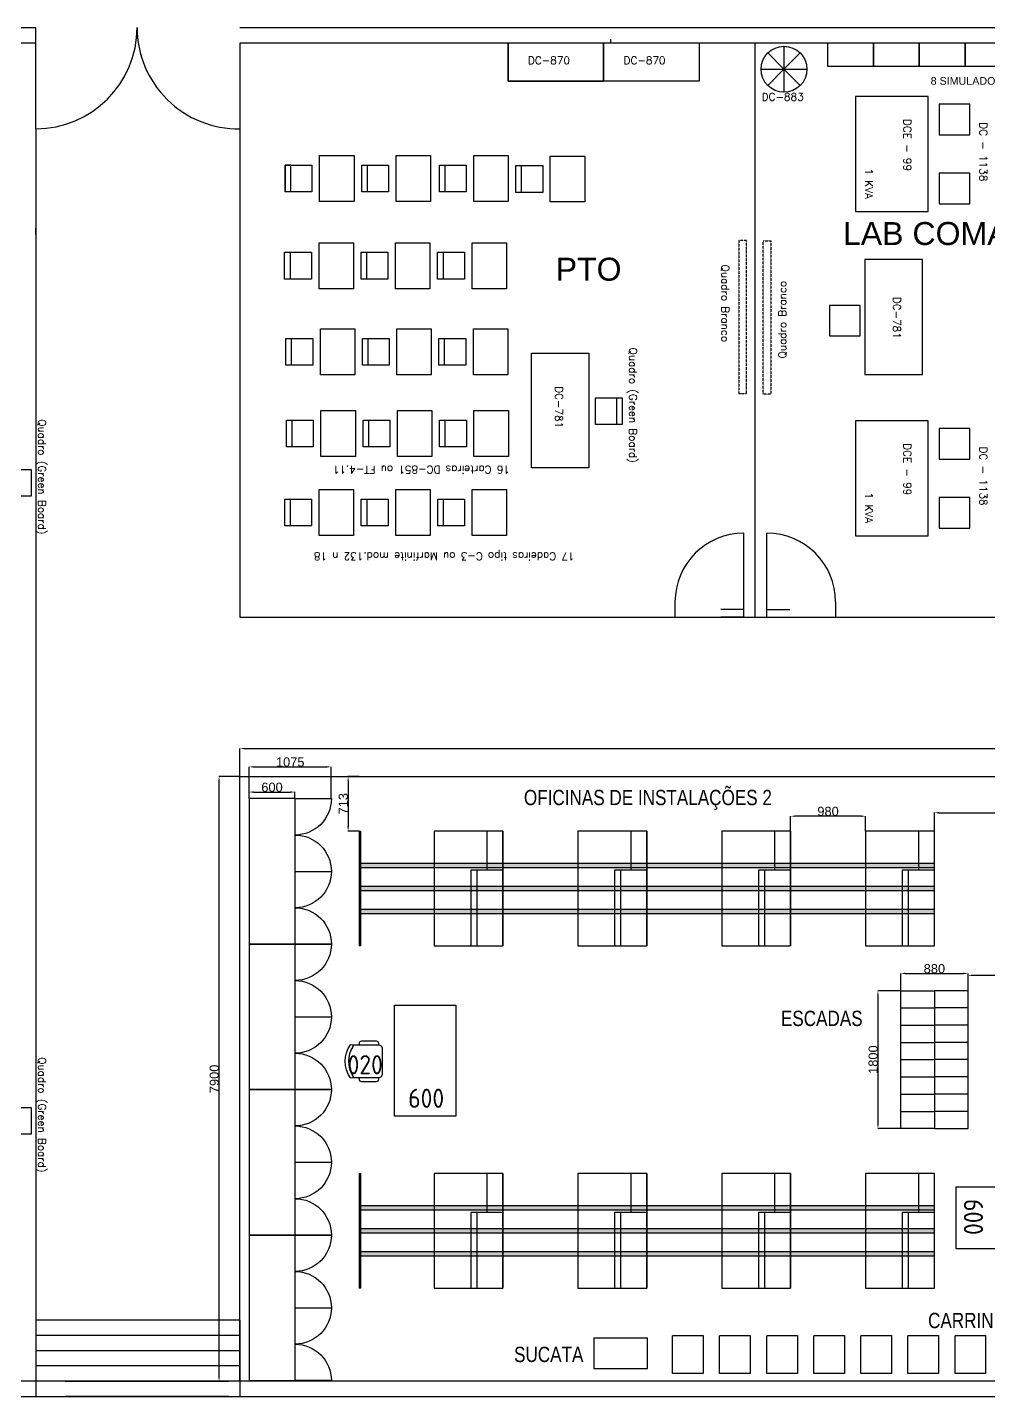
# Model space of a CAD drawing. Header units: millimetres. Extents: x 18768 to 1484868, y -11027 to 520152.
# Drawn here: x 161575 to 174140, y 267781 to 285666 of the extents above; entities that cross this region are included whole.
import ezdxf
from ezdxf.enums import TextEntityAlignment as Align

# ---------------------------------------------------------------- set-up
doc = ezdxf.new("R2010")
doc.units = ezdxf.units.MM
doc.linetypes.add('HIDDEN2', pattern=[4.7625, 3.175, -1.5875])
for name, color, linetype in [('4-MOBILIA', 4, 'Continuous'), ('8-TEXTO-DETALHES', 6, 'Continuous'), ('A Construir', 1, 'Continuous'), ('L025-CONTORNO', 7, 'Continuous'), ('L025-TEXTO', 7, 'Continuous'), ('L035-ARRANJO-ADQUIRIR', 102, 'Continuous'), ('L8-TRACEJADO', 4, 'HIDDEN2'), ('PAREDES', 7, 'Continuous')]:
    doc.layers.add(name, color=color, linetype=linetype)
doc.styles.add('ISO-CP--25', font='isocp.shx', dxfattribs={"height": 250})
doc.styles.add('ROMANS', font='romans', dxfattribs={"width": 0.8, "height": 300})
doc.styles.get("Standard").update_dxf_attribs({"font": 'arial.ttf'})
doc.dimstyles.new('ISO-25', dxfattribs={"dimtxt": 2.5, "dimasz": 2.5, "dimexe": 1.25, "dimexo": 0.625, "dimtad": 1, "dimtxsty": 'Standard', "dimcen": 2.5, "dimadec": 0, "dimazin": 0, "dimtfac": 1, "dimtmove": 0, "dimatfit": 3, "dimfxl": 1, "dimarcsym": 0})

# ---------------------------------------------------------------- blocks, each defined once
blk = doc.blocks.new('*D129')
at = {"color": 0, "lineweight": -2, "transparency": 16777216}
for p, q in [((171551, 275169), (171551, 275364)), ((172471, 275363), (171611, 275363)), ((172531, 275169), (172531, 275364))]:
    blk.add_line(p, q, dxfattribs=at)
at = {"color": 0, "lineweight": 15, "transparency": 16777216}
for points in [[(171611, 275373), (171611, 275353), (171551, 275363)], [(172471, 275373), (172471, 275353), (172531, 275363)]]:
    blk.add_solid(points, dxfattribs=at)
at = {"layer": 'DEFPOINTS', "color": 0, "lineweight": 15, "transparency": 16777216}
for p in [(171551, 275363), (171551, 275168), (172531, 275168)]:
    blk.add_point(p, dxfattribs=at)
at = {"color": 0, "transparency": 16777216, "insert": (172041, 275425), "char_height": 120, "attachment_point": 5}
blk.add_mtext('980', dxfattribs=at)
blk = doc.blocks.new('*D127')
at = {"color": 0, "lineweight": -2, "transparency": 16777216}
for p, q in [((165910, 275881), (165766, 275881)), ((165768, 275821), (165768, 275228)), ((165910, 275168), (165766, 275168))]:
    blk.add_line(p, q, dxfattribs=at)
at = {"color": 0, "lineweight": 15, "transparency": 16777216}
for points in [[(165758, 275821), (165778, 275821), (165768, 275881)], [(165758, 275228), (165778, 275228), (165768, 275168)]]:
    blk.add_solid(points, dxfattribs=at)
at = {"layer": 'DEFPOINTS', "color": 0, "lineweight": 15, "transparency": 16777216}
for p in [(165911, 275881), (165768, 275168), (165911, 275168)]:
    blk.add_point(p, dxfattribs=at)
at = {"color": 0, "transparency": 16777216, "insert": (165706, 275525), "char_height": 120, "attachment_point": 5, "rotation": 90}
blk.add_mtext('713', dxfattribs=at)
blk = doc.blocks.new('*D130')
at = {"color": 0, "lineweight": -2, "transparency": 16777216}
for p, q in [((173431, 275169), (173431, 275409)), ((173491, 275408), (175427, 275408)), ((175487, 275169), (175487, 275409))]:
    blk.add_line(p, q, dxfattribs=at)
at = {"color": 0, "lineweight": 15, "transparency": 16777216}
for points in [[(173491, 275418), (173491, 275398), (173431, 275408)], [(175427, 275418), (175427, 275398), (175487, 275408)]]:
    blk.add_solid(points, dxfattribs=at)
at = {"layer": 'DEFPOINTS', "color": 0, "lineweight": 15, "transparency": 16777216}
for p in [(175487, 275408), (173431, 275168), (175487, 275168)]:
    blk.add_point(p, dxfattribs=at)
at = {"color": 0, "transparency": 16777216, "insert": (174459, 275470), "char_height": 120, "attachment_point": 5}
blk.add_mtext('2056', dxfattribs=at)
blk = doc.blocks.new('*D131')
at = {"color": 0, "lineweight": -2, "transparency": 16777216}
for p, q in [((172991, 273083), (172991, 273310)), ((173051, 273309), (173811, 273309)), ((173871, 273083), (173871, 273310))]:
    blk.add_line(p, q, dxfattribs=at)
at = {"color": 0, "lineweight": 15, "transparency": 16777216}
for points in [[(173051, 273319), (173051, 273299), (172991, 273309)], [(173811, 273319), (173811, 273299), (173871, 273309)]]:
    blk.add_solid(points, dxfattribs=at)
at = {"layer": 'DEFPOINTS', "color": 0, "lineweight": 15, "transparency": 16777216}
for p in [(173871, 273309), (172991, 273083), (173871, 273083)]:
    blk.add_point(p, dxfattribs=at)
at = {"color": 0, "transparency": 16777216, "insert": (173431, 273370), "char_height": 120, "attachment_point": 5}
blk.add_mtext('880', dxfattribs=at)
blk = doc.blocks.new('*D132')
at = {"color": 0, "lineweight": -2, "transparency": 16777216}
for p, q in [((172990, 273083), (172692, 273083)), ((172693, 273023), (172693, 271343)), ((172990, 271283), (172692, 271283))]:
    blk.add_line(p, q, dxfattribs=at)
at = {"color": 0, "lineweight": 15, "transparency": 16777216}
for points in [[(172683, 273023), (172703, 273023), (172693, 273083)], [(172683, 271343), (172703, 271343), (172693, 271283)]]:
    blk.add_solid(points, dxfattribs=at)
at = {"layer": 'DEFPOINTS', "color": 0, "lineweight": 15, "transparency": 16777216}
for p in [(172991, 273083), (172693, 271283), (172991, 271283)]:
    blk.add_point(p, dxfattribs=at)
at = {"color": 0, "transparency": 16777216, "insert": (172631, 272183), "char_height": 120, "attachment_point": 5, "rotation": 90}
blk.add_mtext('1800', dxfattribs=at)
blk = doc.blocks.new('*U123')
for p, q in [((-200, 250), (200, 250)), ((-200, -250), (-200, 242)), ((200, 250), (200, -250)), ((200, -250), (-200, -250))]:
    blk.add_line(p, q)
blk = doc.blocks.new('*U124')
at = {"color": 0, "linetype": 'ByBlock', "lineweight": -2, "transparency": 16777216}
for p in [(-8000, 0), (-7385, 0), (-6769, 0), (-6154, 0), (-5538, 0), (-4923, 0), (-4308, 0), (-3692, 0), (-3077, 0), (-2462, 0), (-1846, 0), (-1231, 0), (-615, 0), (0, 0)]:
    blk.add_blockref('*U123', p, dxfattribs=at)
blk = doc.blocks.new('BL_SENAI_id9320220810')
at = {"layer": 'L025-CONTORNO', "color": 0}
blk.add_lwpolyline([(-688, 238), (112, 238), (112, 1688), (-688, 1688)], close=True, dxfattribs=at)
at = {"layer": 'L025-TEXTO', "style": 'ISO-CP--25'}
blk.add_attdef('rmp_mt_codmaterial', (15, 15), '', height=40, dxfattribs=at)
at = {"layer": 'L025-TEXTO', "style": 'ISO-CP--25', "flags": 1}
for tag in ['rmp_mt_nomeunid', 'rmp_mt_potencia', 'rmp_mt_cod']:
    blk.add_attdef(tag, (15, 15), '', height=40, dxfattribs=at)
blk = doc.blocks.new('BL_SENAI_id9320210400')
at = {"layer": 'L035-ARRANJO-ADQUIRIR', "color": 0}
for points in [[(-690, 550, -0.290756), (-310, 550, 0.829608), (-284, 579, 0.333333), (-716, 579, 0.829608), (-690, 550)], [(-710, 550, 0.129448), (-717, 523), (-717, 219, 0.414214), (-663, 164), (-338, 164, 0.414214), (-284, 219), (-284, 525, 0.120944), (-290, 550)], [(-717, 464), (-737, 464, 0.414214), (-767, 434), (-767, 244, 0.414214), (-737, 214), (-717, 214)], [(-284, 214), (-264, 214, 0.414214), (-234, 244), (-234, 434, 0.414214), (-264, 464), (-284, 464)]]:
    blk.add_lwpolyline(points, format="xyb", dxfattribs=at)
at = {"layer": 'L025-TEXTO', "style": 'ISO-CP--25'}
blk.add_attdef('rmp_mt_codmaterial', (15, 15), '', height=40, dxfattribs=at)
at = {"layer": 'L025-TEXTO', "style": 'ISO-CP--25', "flags": 1}
for tag in ['rmp_mt_nomeunid', 'rmp_mt_potencia', 'rmp_mt_cod']:
    blk.add_attdef(tag, (15, 15), '', height=40, dxfattribs=at)
blk = doc.blocks.new('*D125')
at = {"color": 0, "lineweight": -2, "transparency": 16777216}
for p, q in [((164354, 275865), (164354, 276247)), ((164414, 276246), (184503, 276246)), ((184563, 275882), (184563, 276247))]:
    blk.add_line(p, q, dxfattribs=at)
at = {"color": 0, "lineweight": 15, "transparency": 16777216}
for points in [[(164414, 276256), (164414, 276236), (164354, 276246)], [(184503, 276256), (184503, 276236), (184563, 276246)]]:
    blk.add_solid(points, dxfattribs=at)
at = {"layer": 'DEFPOINTS', "color": 0, "lineweight": 15, "transparency": 16777216}
for p in [(184563, 276246), (164354, 275865), (184563, 275881)]:
    blk.add_point(p, dxfattribs=at)
at = {"color": 0, "transparency": 16777216, "insert": (174459, 276308), "char_height": 120, "attachment_point": 5}
blk.add_mtext('20209', dxfattribs=at)
blk = doc.blocks.new('*D133')
at = {"color": 0, "lineweight": -2, "transparency": 16777216}
for p, q in [((164353, 275881), (164080, 275881)), ((164081, 268041), (164081, 275821)), ((164353, 267981), (164080, 267981))]:
    blk.add_line(p, q, dxfattribs=at)
at = {"color": 0, "lineweight": 15, "transparency": 16777216}
for points in [[(164071, 275821), (164091, 275821), (164081, 275881)], [(164071, 268041), (164091, 268041), (164081, 267981)]]:
    blk.add_solid(points, dxfattribs=at)
at = {"layer": 'DEFPOINTS', "color": 0, "lineweight": 15, "transparency": 16777216}
for p in [(164081, 275881), (164354, 275881), (164354, 267981)]:
    blk.add_point(p, dxfattribs=at)
at = {"color": 0, "transparency": 16777216, "insert": (164019, 271931), "char_height": 120, "attachment_point": 5, "rotation": 90}
blk.add_mtext('7900', dxfattribs=at)
blk = doc.blocks.new('*D135')
at = {"color": 0, "lineweight": -2, "transparency": 16777216}
for p, q in [((164473, 275592), (164473, 275680)), ((164533, 275678), (165013, 275678)), ((165073, 275592), (165073, 275680))]:
    blk.add_line(p, q, dxfattribs=at)
at = {"color": 0, "lineweight": 15, "transparency": 16777216}
for points in [[(164533, 275688), (164533, 275668), (164473, 275678)], [(165013, 275688), (165013, 275668), (165073, 275678)]]:
    blk.add_solid(points, dxfattribs=at)
at = {"layer": 'DEFPOINTS', "color": 0, "lineweight": 15, "transparency": 16777216}
for p in [(165073, 275678), (164473, 275592), (165073, 275592)]:
    blk.add_point(p, dxfattribs=at)
at = {"color": 0, "transparency": 16777216, "insert": (164773, 275740), "char_height": 120, "attachment_point": 5}
blk.add_mtext('600', dxfattribs=at)
blk = doc.blocks.new('*D136')
at = {"color": 0, "lineweight": -2, "transparency": 16777216}
for p, q in [((164473, 275592), (164473, 276008)), ((164533, 276007), (165488, 276007)), ((165548, 275592), (165548, 276008))]:
    blk.add_line(p, q, dxfattribs=at)
at = {"color": 0, "lineweight": 15, "transparency": 16777216}
for points in [[(164533, 276017), (164533, 275997), (164473, 276007)], [(165488, 276017), (165488, 275997), (165548, 276007)]]:
    blk.add_solid(points, dxfattribs=at)
at = {"layer": 'DEFPOINTS', "color": 0, "lineweight": 15, "transparency": 16777216}
for p in [(165548, 276007), (164473, 275592), (165548, 275592)]:
    blk.add_point(p, dxfattribs=at)
at = {"color": 0, "transparency": 16777216, "insert": (165011, 276069), "char_height": 120, "attachment_point": 5}
blk.add_mtext('1075', dxfattribs=at)
blk = doc.blocks.new('*D138')
at = {"color": 0, "lineweight": -2, "transparency": 16777216}
for p, q in [((173871, 273083), (173871, 273286)), ((173931, 273284), (174806, 273284)), ((174866, 273083), (174866, 273286))]:
    blk.add_line(p, q, dxfattribs=at)
at = {"color": 0, "lineweight": 15, "transparency": 16777216}
for points in [[(173931, 273294), (173931, 273274), (173871, 273284)], [(174806, 273294), (174806, 273274), (174866, 273284)]]:
    blk.add_solid(points, dxfattribs=at)
at = {"layer": 'DEFPOINTS', "color": 0, "lineweight": 15, "transparency": 16777216}
for p in [(174866, 273284), (173871, 273083), (174866, 273083)]:
    blk.add_point(p, dxfattribs=at)
at = {"color": 0, "transparency": 16777216, "insert": (174368, 273346), "char_height": 120, "attachment_point": 5}
blk.add_mtext('996', dxfattribs=at)

msp = doc.modelspace()

# ---------------------------------------------------------------- hatches: boundary and pattern name
at = {"true_color": 0xf4ee51}
h = msp.add_hatch(color=41, dxfattribs=at)
h.dxf.hatch_style = 1
h.paths.add_polyline_path([(166890.62, 274742.917), (165910.62, 274742.917), (165910.62, 274692.917), (166890.62, 274692.917)])
h.paths.add_polyline_path([(167370.485, 274742.917), (166890.62, 274742.917), (166890.62, 274692.917), (167370.485, 274692.917)])
h.paths.add_polyline_path([(167450.239, 274742.917), (167370.485, 274742.917), (167370.485, 274692.917), (167450.239, 274692.917)])
h.paths.add_polyline_path([(167790.62, 274742.917), (167450.239, 274742.917), (167450.239, 274692.917), (167790.62, 274692.917)])
h.paths.add_polyline_path([(168770.62, 274742.917), (167790.62, 274742.917), (167790.62, 274692.917), (168770.62, 274692.917)])
h.paths.add_polyline_path([(169250.485, 274742.917), (168770.62, 274742.917), (168770.62, 274692.917), (169250.485, 274692.917)])
h.paths.add_polyline_path([(169330.239, 274742.917), (169250.485, 274742.917), (169250.485, 274692.917), (169330.239, 274692.917)])
h.paths.add_polyline_path([(169670.62, 274742.917), (169330.239, 274742.917), (169330.239, 274692.917), (169670.62, 274692.917)])
h.paths.add_polyline_path([(170650.62, 274742.917), (169670.62, 274742.917), (169670.62, 274692.917), (170650.62, 274692.917)])
h.paths.add_polyline_path([(171550.62, 274742.917), (170650.62, 274742.917), (170650.62, 274692.917), (171550.62, 274692.917)])
h.paths.add_polyline_path([(172530.62, 274742.917), (171550.62, 274742.917), (171550.62, 274692.917), (172530.62, 274692.917)])
h.paths.add_polyline_path([(173010.485, 274742.917), (172530.62, 274742.917), (172530.62, 274692.917), (173010.485, 274692.917)])
h.paths.add_polyline_path([(173090.239, 274742.917), (173010.485, 274742.917), (173010.485, 274692.917), (173090.239, 274692.917)])
h.paths.add_polyline_path([(173430.62, 274742.917), (173090.239, 274742.917), (173090.239, 274692.917), (173430.62, 274692.917)])
h = msp.add_hatch(color=41, dxfattribs=at)
h.dxf.hatch_style = 1
h.paths.add_polyline_path([(166890.619, 274442.917), (165910.619, 274442.917), (165910.619, 274392.917), (166890.619, 274392.917)])
h.paths.add_polyline_path([(167370.484, 274442.917), (166890.619, 274442.917), (166890.619, 274392.917), (167370.484, 274392.917)])
h.paths.add_polyline_path([(167450.238, 274442.917), (167370.484, 274442.917), (167370.484, 274392.917), (167450.238, 274392.917)])
h.paths.add_polyline_path([(167790.619, 274442.917), (167450.238, 274442.917), (167450.238, 274392.917), (167790.619, 274392.917)])
h.paths.add_polyline_path([(168770.619, 274442.917), (167790.619, 274442.917), (167790.619, 274392.917), (168770.619, 274392.917)])
h.paths.add_polyline_path([(169250.484, 274442.917), (168770.619, 274442.917), (168770.619, 274392.917), (169250.484, 274392.917)])
h.paths.add_polyline_path([(169330.238, 274442.917), (169250.484, 274442.917), (169250.484, 274392.917), (169330.238, 274392.917)])
h.paths.add_polyline_path([(169670.619, 274442.917), (169330.238, 274442.917), (169330.238, 274392.917), (169670.619, 274392.917)])
h.paths.add_polyline_path([(170650.619, 274442.917), (169670.619, 274442.917), (169670.619, 274392.917), (170650.619, 274392.917)])
h.paths.add_polyline_path([(171550.619, 274442.917), (170650.619, 274442.917), (170650.619, 274392.917), (171550.619, 274392.917)])
h.paths.add_polyline_path([(172530.619, 274442.917), (171550.619, 274442.917), (171550.619, 274392.917), (172530.619, 274392.917)])
h.paths.add_polyline_path([(173010.484, 274442.917), (172530.619, 274442.917), (172530.619, 274392.917), (173010.484, 274392.917)])
h.paths.add_polyline_path([(173090.238, 274442.917), (173010.484, 274442.917), (173010.484, 274392.917), (173090.238, 274392.917)])
h.paths.add_polyline_path([(173430.619, 274442.917), (173090.238, 274442.917), (173090.238, 274392.917), (173430.619, 274392.917)])
h = msp.add_hatch(color=41, dxfattribs=at)
h.dxf.hatch_style = 1
h.paths.add_polyline_path([(166890.62, 274142.917), (165910.62, 274142.917), (165910.62, 274092.917), (166890.62, 274092.917)])
h.paths.add_polyline_path([(167370.485, 274142.917), (166890.62, 274142.917), (166890.62, 274092.917), (167370.485, 274092.917)])
h.paths.add_polyline_path([(167450.239, 274142.917), (167370.485, 274142.917), (167370.485, 274092.917), (167450.239, 274092.917)])
h.paths.add_polyline_path([(167790.62, 274142.917), (167450.239, 274142.917), (167450.239, 274092.917), (167790.62, 274092.917)])
h.paths.add_polyline_path([(168770.62, 274142.917), (167790.62, 274142.917), (167790.62, 274092.917), (168770.62, 274092.917)])
h.paths.add_polyline_path([(169250.485, 274142.917), (168770.62, 274142.917), (168770.62, 274092.917), (169250.485, 274092.917)])
h.paths.add_polyline_path([(169330.239, 274142.917), (169250.485, 274142.917), (169250.485, 274092.917), (169330.239, 274092.917)])
h.paths.add_polyline_path([(169670.62, 274142.917), (169330.239, 274142.917), (169330.239, 274092.917), (169670.62, 274092.917)])
h.paths.add_polyline_path([(170650.62, 274142.917), (169670.62, 274142.917), (169670.62, 274092.917), (170650.62, 274092.917)])
h.paths.add_polyline_path([(171550.62, 274142.917), (170650.62, 274142.917), (170650.62, 274092.917), (171550.62, 274092.917)])
h.paths.add_polyline_path([(172530.62, 274142.917), (171550.62, 274142.917), (171550.62, 274092.917), (172530.62, 274092.917)])
h.paths.add_polyline_path([(173010.485, 274142.917), (172530.62, 274142.917), (172530.62, 274092.917), (173010.485, 274092.917)])
h.paths.add_polyline_path([(173090.239, 274142.917), (173010.485, 274142.917), (173010.485, 274092.917), (173090.239, 274092.917)])
h.paths.add_polyline_path([(173430.62, 274142.917), (173090.239, 274142.917), (173090.239, 274092.917), (173430.62, 274092.917)])
h = msp.add_hatch(color=41, dxfattribs=at)
h.dxf.hatch_style = 1
h.paths.add_polyline_path([(166890.62, 270272.139), (165910.62, 270272.139), (165910.62, 270222.139), (166890.62, 270222.139)])
h.paths.add_polyline_path([(167370.485, 270272.139), (166890.62, 270272.139), (166890.62, 270222.139), (167370.485, 270222.139)])
h.paths.add_polyline_path([(167450.239, 270272.139), (167370.485, 270272.139), (167370.485, 270222.139), (167450.239, 270222.139)])
h.paths.add_polyline_path([(167790.62, 270272.139), (167450.239, 270272.139), (167450.239, 270222.139), (167790.62, 270222.139)])
h.paths.add_polyline_path([(168770.62, 270272.139), (167790.62, 270272.139), (167790.62, 270222.139), (168770.62, 270222.139)])
h.paths.add_polyline_path([(169250.485, 270272.139), (168770.62, 270272.139), (168770.62, 270222.139), (169250.485, 270222.139)])
h.paths.add_polyline_path([(169330.239, 270272.139), (169250.485, 270272.139), (169250.485, 270222.139), (169330.239, 270222.139)])
h.paths.add_polyline_path([(169670.62, 270272.139), (169330.239, 270272.139), (169330.239, 270222.139), (169670.62, 270222.139)])
h.paths.add_polyline_path([(170650.62, 270272.139), (169670.62, 270272.139), (169670.62, 270222.139), (170650.62, 270222.139)])
h.paths.add_polyline_path([(171550.62, 270272.139), (170650.62, 270272.139), (170650.62, 270222.139), (171550.62, 270222.139)])
h.paths.add_polyline_path([(172530.62, 270272.139), (171550.62, 270272.139), (171550.62, 270222.139), (172530.62, 270222.139)])
h.paths.add_polyline_path([(173010.485, 270272.139), (172530.62, 270272.139), (172530.62, 270222.139), (173010.485, 270222.139)])
h.paths.add_polyline_path([(173090.239, 270272.139), (173010.485, 270272.139), (173010.485, 270222.139), (173090.239, 270222.139)])
h.paths.add_polyline_path([(173430.62, 270272.139), (173090.239, 270272.139), (173090.239, 270222.139), (173430.62, 270222.139)])
h = msp.add_hatch(color=41, dxfattribs=at)
h.dxf.hatch_style = 1
h.paths.add_polyline_path([(166890.619, 269972.139), (165910.619, 269972.139), (165910.619, 269922.139), (166890.619, 269922.139)])
h.paths.add_polyline_path([(167370.484, 269972.139), (166890.619, 269972.139), (166890.619, 269922.139), (167370.484, 269922.139)])
h.paths.add_polyline_path([(167450.238, 269972.139), (167370.484, 269972.139), (167370.484, 269922.139), (167450.238, 269922.139)])
h.paths.add_polyline_path([(167790.619, 269972.139), (167450.238, 269972.139), (167450.238, 269922.139), (167790.619, 269922.139)])
h.paths.add_polyline_path([(168770.619, 269972.139), (167790.619, 269972.139), (167790.619, 269922.139), (168770.619, 269922.139)])
h.paths.add_polyline_path([(169250.484, 269972.139), (168770.619, 269972.139), (168770.619, 269922.139), (169250.484, 269922.139)])
h.paths.add_polyline_path([(169330.238, 269972.139), (169250.484, 269972.139), (169250.484, 269922.139), (169330.238, 269922.139)])
h.paths.add_polyline_path([(169670.619, 269972.139), (169330.238, 269972.139), (169330.238, 269922.139), (169670.619, 269922.139)])
h.paths.add_polyline_path([(170650.619, 269972.139), (169670.619, 269972.139), (169670.619, 269922.139), (170650.619, 269922.139)])
h.paths.add_polyline_path([(171550.619, 269972.139), (170650.619, 269972.139), (170650.619, 269922.139), (171550.619, 269922.139)])
h.paths.add_polyline_path([(172530.619, 269972.139), (171550.619, 269972.139), (171550.619, 269922.139), (172530.619, 269922.139)])
h.paths.add_polyline_path([(173010.484, 269972.139), (172530.619, 269972.139), (172530.619, 269922.139), (173010.484, 269922.139)])
h.paths.add_polyline_path([(173090.238, 269972.139), (173010.484, 269972.139), (173010.484, 269922.139), (173090.238, 269922.139)])
h.paths.add_polyline_path([(173430.619, 269972.139), (173090.238, 269972.139), (173090.238, 269922.139), (173430.619, 269922.139)])
h = msp.add_hatch(color=41, dxfattribs=at)
h.dxf.hatch_style = 1
h.paths.add_polyline_path([(166890.62, 269672.139), (165910.62, 269672.139), (165910.62, 269622.139), (166890.62, 269622.139)])
h.paths.add_polyline_path([(167370.485, 269672.139), (166890.62, 269672.139), (166890.62, 269622.139), (167370.485, 269622.139)])
h.paths.add_polyline_path([(167450.239, 269672.139), (167370.485, 269672.139), (167370.485, 269622.139), (167450.239, 269622.139)])
h.paths.add_polyline_path([(167790.62, 269672.139), (167450.239, 269672.139), (167450.239, 269622.139), (167790.62, 269622.139)])
h.paths.add_polyline_path([(168770.62, 269672.139), (167790.62, 269672.139), (167790.62, 269622.139), (168770.62, 269622.139)])
h.paths.add_polyline_path([(169250.485, 269672.139), (168770.62, 269672.139), (168770.62, 269622.139), (169250.485, 269622.139)])
h.paths.add_polyline_path([(169330.239, 269672.139), (169250.485, 269672.139), (169250.485, 269622.139), (169330.239, 269622.139)])
h.paths.add_polyline_path([(169670.62, 269672.139), (169330.239, 269672.139), (169330.239, 269622.139), (169670.62, 269622.139)])
h.paths.add_polyline_path([(170650.62, 269672.139), (169670.62, 269672.139), (169670.62, 269622.139), (170650.62, 269622.139)])
h.paths.add_polyline_path([(171550.62, 269672.139), (170650.62, 269672.139), (170650.62, 269622.139), (171550.62, 269622.139)])
h.paths.add_polyline_path([(172530.62, 269672.139), (171550.62, 269672.139), (171550.62, 269622.139), (172530.62, 269622.139)])
h.paths.add_polyline_path([(173010.485, 269672.139), (172530.62, 269672.139), (172530.62, 269622.139), (173010.485, 269622.139)])
h.paths.add_polyline_path([(173090.239, 269672.139), (173010.485, 269672.139), (173010.485, 269622.139), (173090.239, 269622.139)])
h.paths.add_polyline_path([(173430.62, 269672.139), (173090.239, 269672.139), (173090.239, 269622.139), (173430.62, 269622.139)])

# ---------------------------------------------------------------- linework, layer by layer
for p, q in [((173273.624, 282632.065), (172523.624, 282632.065)), ((172523.624, 282632.065), (172523.624, 281132.065)), ((173273.624, 281132.065), (173273.624, 282632.065)), ((172523.624, 281132.065), (173273.624, 281132.065)), ((165910.619, 275167.917), (165930.619, 275167.917)), ((165930.619, 275167.917), (165930.619, 273667.917)), ((166890.619, 275167.917), (166890.619, 273667.917)), ((167581.93, 275167.917), (167581.93, 274658.417)), ((168770.619, 275167.917), (168770.619, 273667.917)), ((169461.93, 275167.917), (169461.93, 274658.417)), ((170650.619, 275167.917), (170650.619, 273667.917)), ((171341.93, 275167.917), (171341.93, 274658.417)), ((172530.619, 275167.917), (172530.619, 273667.917)), ((173221.93, 275167.917), (173221.93, 274658.417)), ((173430.619, 274742.917), (165910.619, 274742.917)), ((165910.619, 274742.917), (165910.619, 274692.917)), ((173430.619, 274692.917), (173430.619, 274742.917)), ((165910.619, 274692.917), (173430.619, 274692.917)), ((167790.619, 274658.417), (167370.484, 274658.417)), ((167370.484, 274658.417), (167370.484, 273667.917)), ((167450.238, 274658.417), (167450.238, 273667.917)), ((169670.619, 274658.417), (169250.484, 274658.417)), ((169250.484, 274658.417), (169250.484, 273667.917)), ((169330.238, 274658.417), (169330.238, 273667.917)), ((171550.619, 274658.417), (171130.484, 274658.417)), ((171130.484, 274658.417), (171130.484, 273667.917)), ((171210.238, 274658.417), (171210.238, 273667.917)), ((173430.619, 274658.417), (173010.484, 274658.417)), ((173010.484, 274658.417), (173010.484, 273667.917)), ((173090.238, 274658.417), (173090.238, 273667.917)), ((173430.619, 274442.917), (165910.619, 274442.917)), ((165910.619, 274442.917), (165910.619, 274392.917)), ((165910.619, 274392.917), (173430.619, 274392.917)), ((173430.619, 274392.917), (173430.619, 274442.917)), ((173430.619, 274142.917), (165910.619, 274142.917)), ((165910.619, 274142.917), (165910.619, 274092.917)), ((165910.619, 274092.917), (173430.619, 274092.917)), ((173430.619, 274092.917), (173430.619, 274142.917)), ((165930.619, 273667.917), (165910.619, 273667.917)), ((172990.619, 273082.528), (173430.619, 273082.528)), ((172990.619, 271282.528), (172990.619, 273082.528)), ((173430.619, 273082.528), (173430.619, 271282.528)), ((173870.619, 273082.528), (173430.619, 273082.528)), ((173430.619, 273082.528), (173430.619, 271282.528)), ((173870.619, 271282.528), (173870.619, 273082.528)), ((172990.619, 272857.528), (173430.619, 272857.528)), ((173870.619, 272857.528), (173430.619, 272857.528)), ((172990.619, 272632.528), (173430.619, 272632.528)), ((173870.619, 272632.528), (173430.619, 272632.528)), ((172990.619, 272407.528), (173430.619, 272407.528)), ((173870.619, 272407.528), (173430.619, 272407.528)), ((172990.619, 272182.528), (173430.619, 272182.528)), ((173870.619, 272182.528), (173430.619, 272182.528)), ((172990.619, 271957.528), (173430.619, 271957.528)), ((173870.619, 271957.528), (173430.619, 271957.528)), ((172990.619, 271732.528), (173430.619, 271732.528)), ((173870.619, 271732.528), (173430.619, 271732.528)), ((172990.619, 271507.528), (173430.619, 271507.528)), ((173870.619, 271507.528), (173430.619, 271507.528)), ((173430.619, 271282.528), (172990.619, 271282.528)), ((173430.619, 271282.528), (173870.619, 271282.528)), ((165910.619, 270697.139), (165930.619, 270697.139)), ((165930.619, 270697.139), (165930.619, 269197.139)), ((166890.619, 270697.139), (166890.619, 269197.139)), ((167581.93, 270697.139), (167581.93, 270187.639)), ((168770.619, 270697.139), (168770.619, 269197.139)), ((169461.93, 270697.139), (169461.93, 270187.639)), ((170650.619, 270697.139), (170650.619, 269197.139)), ((171341.93, 270697.139), (171341.93, 270187.639)), ((172530.619, 270697.139), (172530.619, 269197.139)), ((173221.93, 270697.139), (173221.93, 270187.639)), ((173430.619, 270272.139), (165910.619, 270272.139)), ((165910.619, 270272.139), (165910.619, 270222.139)), ((173430.619, 270222.139), (173430.619, 270272.139)), ((165910.619, 270222.139), (173430.619, 270222.139)), ((167790.619, 270187.639), (167370.484, 270187.639)), ((167370.484, 270187.639), (167370.484, 269197.139)), ((167450.238, 270187.639), (167450.238, 269197.139)), ((169670.619, 270187.639), (169250.484, 270187.639)), ((169250.484, 270187.639), (169250.484, 269197.139)), ((169330.238, 270187.639), (169330.238, 269197.139)), ((171550.619, 270187.639), (171130.484, 270187.639)), ((171130.484, 270187.639), (171130.484, 269197.139)), ((171210.238, 270187.639), (171210.238, 269197.139)), ((173430.619, 270187.639), (173010.484, 270187.639)), ((173010.484, 270187.639), (173010.484, 269197.139)), ((173090.238, 270187.639), (173090.238, 269197.139)), ((173430.619, 269972.139), (165910.619, 269972.139)), ((165910.619, 269972.139), (165910.619, 269922.139)), ((165910.619, 269922.139), (173430.619, 269922.139)), ((173430.619, 269922.139), (173430.619, 269972.139)), ((173430.619, 269672.139), (165910.619, 269672.139)), ((165910.619, 269672.139), (165910.619, 269622.139)), ((165910.619, 269622.139), (173430.619, 269622.139)), ((173430.619, 269622.139), (173430.619, 269672.139)), ((165930.619, 269197.139), (165910.619, 269197.139)), ((169679.308, 268546.773), (168979.308, 268546.773)), ((168979.308, 268546.773), (168979.308, 268146.773)), ((169679.308, 268146.773), (169679.308, 268546.773)), ((168979.308, 268146.773), (169679.308, 268146.773))]:
    msp.add_line(p, q)
at = {"color": 2}
for p, q in [((165073.438, 274641.589), (165548.438, 274641.589)), ((165073.438, 272741.589), (165548.438, 272741.589)), ((165073.438, 270841.589), (165548.438, 270841.589)), ((165073.438, 268941.589), (165548.438, 268941.589))]:
    msp.add_line(p, q, dxfattribs=at)
for points in [[(164473.438, 275591.589), (164473.438, 273691.589), (165073.438, 273691.589), (165073.438, 275591.589)], [(164473.438, 273691.589), (164473.438, 271791.589), (165073.438, 271791.589), (165073.438, 273691.589)], [(164473.438, 271791.589), (164473.438, 269891.589), (165073.438, 269891.589), (165073.438, 271791.589)], [(164473.438, 269891.589), (164473.438, 267991.589), (165073.438, 267991.589), (165073.438, 269891.589)]]:
    msp.add_lwpolyline(points, close=True)
for points in [[(165073.438, 275591.589), (165548.438, 275591.589, -0.414213562), (165073.438, 275116.589, -0.414213562), (165548.438, 274641.589, -0.414213562), (165073.438, 274166.589, -0.414213562), (165548.438, 273691.589), (165073.438, 273691.589)], [(165073.438, 273691.589), (165548.438, 273691.589, -0.414213562), (165073.438, 273216.589, -0.414213562), (165548.438, 272741.589, -0.414213562), (165073.438, 272266.589, -0.414213562), (165548.438, 271791.589), (165073.438, 271791.589)], [(165073.438, 271791.589), (165548.438, 271791.589, -0.414213562), (165073.438, 271316.589, -0.414213562), (165548.438, 270841.589, -0.414213562), (165073.438, 270366.589, -0.414213562), (165548.438, 269891.589), (165073.438, 269891.589)], [(165073.438, 269891.589), (165548.438, 269891.589, -0.414213562), (165073.438, 269416.589, -0.414213562), (165548.438, 268941.589, -0.414213562), (165073.438, 268466.589, -0.414213562), (165548.438, 267991.589), (165073.438, 267991.589)]]:
    msp.add_lwpolyline(points, format="xyb", dxfattribs=at)
for points in [[(165910.619, 275167.917), (165910.619, 273667.917)], [(167790.619, 273667.917), (167790.619, 275167.917), (166890.619, 275167.917)], [(167790.619, 275167.917), (167790.619, 273667.917)], [(169670.619, 273667.917), (169670.619, 275167.917), (168770.619, 275167.917)], [(169670.619, 275167.917), (169670.619, 273667.917)], [(171550.619, 273667.917), (171550.619, 275167.917), (170650.619, 275167.917)], [(171550.619, 275167.917), (171550.619, 273667.917)], [(173430.619, 273667.917), (173430.619, 275167.917), (172530.619, 275167.917)], [(166890.619, 273667.917), (167790.619, 273667.917), (167790.619, 274692.917)], [(168770.619, 273667.917), (169670.619, 273667.917), (169670.619, 274692.917)], [(170650.619, 273667.917), (171550.619, 273667.917), (171550.619, 274692.917)], [(172530.619, 273667.917), (173430.619, 273667.917), (173430.619, 274692.917)], [(165910.619, 270697.139), (165910.619, 269197.139)], [(167790.619, 269197.139), (167790.619, 270697.139), (166890.619, 270697.139)], [(167790.619, 270697.139), (167790.619, 269197.139)], [(169670.619, 269197.139), (169670.619, 270697.139), (168770.619, 270697.139)], [(169670.619, 270697.139), (169670.619, 269197.139)], [(171550.619, 269197.139), (171550.619, 270697.139), (170650.619, 270697.139)], [(171550.619, 270697.139), (171550.619, 269197.139)], [(173430.619, 269197.139), (173430.619, 270697.139), (172530.619, 270697.139)], [(166890.619, 269197.139), (167790.619, 269197.139), (167790.619, 270222.139)], [(168770.619, 269197.139), (169670.619, 269197.139), (169670.619, 270222.139)], [(170650.619, 269197.139), (171550.619, 269197.139), (171550.619, 270222.139)], [(172530.619, 269197.139), (173430.619, 269197.139), (173430.619, 270222.139)]]:
    msp.add_lwpolyline(points)
at = {"layer": '4-MOBILIA'}
for p, q in [((167858.099, 284961.257), (167858.099, 285461.257)), ((169108.099, 285461.257), (169108.099, 284961.257)), ((169108.099, 284961.257), (169108.099, 285461.257)), ((169108.099, 284961.257), (167858.099, 284961.257)), ((164945.142, 283866.201), (164945.142, 283516.201)), ((165020.142, 283866.201), (164945.142, 283866.201)), ((164945.142, 283516.201), (164945.142, 283866.201)), ((164945.142, 283516.201), (164945.142, 283866.201)), ((165020.142, 283516.201), (165020.142, 283866.201)), ((165020.142, 283516.201), (165020.142, 283866.201)), ((165020.142, 283516.201), (165020.142, 283866.201))]:
    msp.add_line(p, q, dxfattribs=at)
at = {"layer": '4-MOBILIA', "linetype": 'Continuous'}
for p, q in [((170358.099, 285461.257), (170358.099, 284961.257)), ((170358.099, 284961.257), (169108.099, 284961.257)), ((164945.142, 283866.201), (165295.142, 283866.201)), ((165295.142, 283866.201), (165295.142, 283516.201)), ((165395.142, 283391.201), (165395.142, 283991.201)), ((165395.142, 283991.201), (165845.142, 283991.201)), ((165845.142, 283991.201), (165845.142, 283391.201)), ((165945.142, 283866.201), (166295.142, 283866.201)), ((165945.142, 283516.201), (165945.142, 283866.201)), ((166020.142, 283516.201), (166020.142, 283866.201)), ((166295.142, 283866.201), (166295.142, 283516.201)), ((166395.142, 283991.201), (166845.142, 283991.201)), ((166395.142, 283391.201), (166395.142, 283991.201)), ((166845.142, 283991.201), (166845.142, 283391.201)), ((166960.879, 283516.201), (166960.879, 283866.201)), ((166960.879, 283866.201), (167310.879, 283866.201)), ((167035.879, 283516.201), (167035.879, 283866.201)), ((167310.879, 283866.201), (167310.879, 283516.201)), ((167410.879, 283391.201), (167410.879, 283991.201)), ((167410.879, 283991.201), (167860.879, 283991.201)), ((167860.879, 283991.201), (167860.879, 283391.201)), ((167960.879, 283860.501), (168310.879, 283860.501)), ((167960.879, 283510.501), (167960.879, 283860.501)), ((168035.879, 283510.501), (168035.879, 283860.501)), ((168310.879, 283860.501), (168310.879, 283510.501)), ((168410.879, 283985.501), (168860.879, 283985.501)), ((168410.879, 283385.501), (168410.879, 283985.501)), ((168860.879, 283985.501), (168860.879, 283385.501)), ((165295.142, 283516.201), (164945.142, 283516.201)), ((166295.142, 283516.201), (165945.142, 283516.201)), ((167310.879, 283516.201), (166960.879, 283516.201)), ((168310.879, 283510.501), (167960.879, 283510.501)), ((165845.142, 283391.201), (165395.142, 283391.201)), ((166845.142, 283391.201), (166395.142, 283391.201)), ((167860.879, 283391.201), (167410.879, 283391.201)), ((168860.879, 283385.501), (168410.879, 283385.501)), ((165387.872, 282253.02), (165387.872, 282853.02)), ((165387.872, 282853.02), (165837.872, 282853.02)), ((165837.872, 282853.02), (165837.872, 282253.02)), ((166387.872, 282853.02), (166837.872, 282853.02)), ((166387.872, 282253.02), (166387.872, 282853.02)), ((166837.872, 282853.02), (166837.872, 282253.02)), ((167387.872, 282853.02), (167837.872, 282853.02)), ((167387.872, 282253.02), (167387.872, 282853.02)), ((167837.872, 282853.02), (167837.872, 282253.02)), ((164937.872, 282728.02), (165287.872, 282728.02)), ((164937.872, 282378.02), (164937.872, 282728.02)), ((165012.872, 282378.02), (165012.872, 282728.02)), ((165287.872, 282728.02), (165287.872, 282378.02)), ((165937.872, 282728.02), (166287.872, 282728.02)), ((165937.872, 282378.02), (165937.872, 282728.02)), ((166012.872, 282378.02), (166012.872, 282728.02)), ((166287.872, 282728.02), (166287.872, 282378.02)), ((166937.872, 282378.02), (166937.872, 282728.02)), ((166937.872, 282728.02), (167287.872, 282728.02)), ((167012.872, 282378.02), (167012.872, 282728.02)), ((167287.872, 282728.02), (167287.872, 282378.02)), ((165287.872, 282378.02), (164937.872, 282378.02)), ((165837.872, 282253.02), (165387.872, 282253.02)), ((166287.872, 282378.02), (165937.872, 282378.02)), ((166837.872, 282253.02), (166387.872, 282253.02)), ((167287.872, 282378.02), (166937.872, 282378.02)), ((167837.872, 282253.02), (167387.872, 282253.02)), ((165404.645, 281727.36), (165854.645, 281727.36)), ((165404.645, 281127.36), (165404.645, 281727.36)), ((165854.645, 281727.36), (165854.645, 281127.36)), ((166404.645, 281727.36), (166854.645, 281727.36)), ((166404.645, 281127.36), (166404.645, 281727.36)), ((166854.645, 281727.36), (166854.645, 281127.36)), ((167404.645, 281727.36), (167854.645, 281727.36)), ((167404.645, 281127.36), (167404.645, 281727.36)), ((167854.645, 281727.36), (167854.645, 281127.36)), ((164954.645, 281602.36), (165304.645, 281602.36)), ((164954.645, 281252.36), (164954.645, 281602.36)), ((165029.645, 281252.36), (165029.645, 281602.36)), ((165304.645, 281602.36), (165304.645, 281252.36)), ((165954.645, 281252.36), (165954.645, 281602.36)), ((165954.645, 281602.36), (166304.645, 281602.36)), ((166029.645, 281252.36), (166029.645, 281602.36)), ((166304.645, 281602.36), (166304.645, 281252.36)), ((166954.645, 281252.36), (166954.645, 281602.36)), ((166954.645, 281602.36), (167304.645, 281602.36)), ((167029.645, 281252.36), (167029.645, 281602.36)), ((167304.645, 281602.36), (167304.645, 281252.36)), ((168162.694, 281412.614), (168912.694, 281412.614)), ((168162.694, 279912.614), (168162.694, 281412.614)), ((168912.694, 281412.614), (168912.694, 279912.614)), ((165304.645, 281252.36), (164954.645, 281252.36)), ((166304.645, 281252.36), (165954.645, 281252.36)), ((167304.645, 281252.36), (166954.645, 281252.36)), ((165854.645, 281127.36), (165404.645, 281127.36)), ((166854.645, 281127.36), (166404.645, 281127.36)), ((167854.645, 281127.36), (167404.645, 281127.36)), ((169000.849, 280827.001), (169350.849, 280827.001)), ((169000.849, 280477.001), (169000.849, 280827.001)), ((169275.849, 280827.001), (169275.849, 280477.001)), ((169350.849, 280827.001), (169350.849, 280477.001)), ((165413.03, 280061.512), (165413.03, 280661.512)), ((165413.03, 280661.512), (165863.03, 280661.512)), ((165863.03, 280661.512), (165863.03, 280061.512)), ((166413.03, 280661.512), (166863.03, 280661.512)), ((166413.03, 280061.512), (166413.03, 280661.512)), ((166863.03, 280661.512), (166863.03, 280061.512)), ((167413.03, 280661.512), (167863.03, 280661.512)), ((167413.03, 280061.512), (167413.03, 280661.512)), ((167863.03, 280661.512), (167863.03, 280061.512)), ((164963.03, 280536.512), (165313.03, 280536.512)), ((164963.03, 280186.512), (164963.03, 280536.512)), ((165038.03, 280186.512), (165038.03, 280536.512)), ((165313.03, 280536.512), (165313.03, 280186.512)), ((165963.03, 280186.512), (165963.03, 280536.512)), ((165963.03, 280536.512), (166313.03, 280536.512)), ((166038.03, 280186.512), (166038.03, 280536.512)), ((166313.03, 280536.512), (166313.03, 280186.512)), ((166963.03, 280186.512), (166963.03, 280536.512)), ((166963.03, 280536.512), (167313.03, 280536.512)), ((167038.03, 280186.512), (167038.03, 280536.512)), ((167313.03, 280536.512), (167313.03, 280186.512)), ((169350.849, 280477.001), (169000.849, 280477.001)), ((165313.03, 280186.512), (164963.03, 280186.512)), ((166313.03, 280186.512), (165963.03, 280186.512)), ((167313.03, 280186.512), (166963.03, 280186.512)), ((165863.03, 280061.512), (165413.03, 280061.512)), ((166863.03, 280061.512), (166413.03, 280061.512)), ((167863.03, 280061.512), (167413.03, 280061.512)), ((168912.694, 279912.614), (168162.694, 279912.614)), ((161275.577, 279892.649), (161625.577, 279892.649)), ((161625.577, 279892.649), (161625.577, 279542.649)), ((161625.577, 279542.649), (161275.577, 279542.649)), ((165389.887, 279029.683), (165389.887, 279629.683)), ((165389.887, 279629.683), (165839.887, 279629.683)), ((165839.887, 279629.683), (165839.887, 279029.683)), ((166389.887, 279629.683), (166839.887, 279629.683)), ((166389.887, 279029.683), (166389.887, 279629.683)), ((166839.887, 279629.683), (166839.887, 279029.683)), ((167389.887, 279629.683), (167839.887, 279629.683)), ((167389.887, 279029.683), (167389.887, 279629.683)), ((167839.887, 279629.683), (167839.887, 279029.683)), ((164939.887, 279504.683), (165289.887, 279504.683)), ((164939.887, 279154.683), (164939.887, 279504.683)), ((165014.887, 279154.683), (165014.887, 279504.683)), ((165289.887, 279504.683), (165289.887, 279154.683)), ((165939.887, 279154.683), (165939.887, 279504.683)), ((165939.887, 279504.683), (166289.887, 279504.683)), ((166014.887, 279154.683), (166014.887, 279504.683)), ((166289.887, 279504.683), (166289.887, 279154.683)), ((166939.887, 279154.683), (166939.887, 279504.683)), ((166939.887, 279504.683), (167289.887, 279504.683)), ((167014.887, 279154.683), (167014.887, 279504.683)), ((167289.887, 279504.683), (167289.887, 279154.683)), ((165289.887, 279154.683), (164939.887, 279154.683)), ((165839.887, 279029.683), (165389.887, 279029.683)), ((166289.887, 279154.683), (165939.887, 279154.683)), ((166839.887, 279029.683), (166389.887, 279029.683)), ((167289.887, 279154.683), (166939.887, 279154.683)), ((167839.887, 279029.683), (167389.887, 279029.683)), ((161275.577, 271558.892), (161625.577, 271558.892)), ((161625.577, 271558.892), (161625.577, 271208.892)), ((161625.577, 271208.892), (161275.577, 271208.892))]:
    msp.add_line(p, q, dxfattribs=at)
at = {"layer": '4-MOBILIA', "ltscale": 0.01}
for p, q in [((172634.101, 285461.257), (172034.101, 285461.257)), ((172034.101, 285461.257), (172034.101, 285161.257)), ((172634.101, 285161.257), (172634.101, 285461.257)), ((173234.101, 285461.257), (172634.101, 285461.257)), ((172634.101, 285461.257), (172634.101, 285161.257)), ((173834.101, 285461.257), (173234.101, 285461.257)), ((173234.101, 285461.257), (173234.101, 285161.257)), ((173234.101, 285161.257), (173234.101, 285461.257)), ((173834.101, 285161.257), (173834.101, 285461.257)), ((173834.101, 285461.257), (173834.101, 285161.257)), ((174434.101, 285461.257), (173834.101, 285461.257)), ((172034.101, 285161.257), (172634.101, 285161.257)), ((172634.101, 285161.257), (173234.101, 285161.257)), ((173234.101, 285161.257), (173834.101, 285161.257)), ((173834.101, 285161.257), (174434.101, 285161.257)), ((172459.874, 282034.976), (172059.874, 282034.976)), ((172059.874, 282034.976), (172059.874, 281634.976)), ((172459.874, 281634.976), (172459.874, 282034.976)), ((172059.874, 281634.976), (172459.874, 281634.976))]:
    msp.add_line(p, q, dxfattribs=at)
at = {"layer": '4-MOBILIA', "color": 5, "ltscale": 0.01}
for p, q in [((172634.101, 285461.257), (172034.101, 285461.257)), ((172034.101, 285461.257), (172034.101, 285161.257)), ((172634.101, 285161.257), (172634.101, 285461.257)), ((173234.101, 285461.257), (172634.101, 285461.257)), ((172634.101, 285461.257), (172634.101, 285161.257)), ((173834.101, 285461.257), (173234.101, 285461.257)), ((173234.101, 285461.257), (173234.101, 285161.257)), ((173234.101, 285161.257), (173234.101, 285461.257)), ((173834.101, 285161.257), (173834.101, 285461.257)), ((173834.101, 285461.257), (173834.101, 285161.257)), ((174434.101, 285461.257), (173834.101, 285461.257)), ((172034.101, 285161.257), (172634.101, 285161.257)), ((172634.101, 285161.257), (173234.101, 285161.257)), ((173234.101, 285161.257), (173834.101, 285161.257)), ((173834.101, 285161.257), (174434.101, 285161.257))]:
    msp.add_line(p, q, dxfattribs=at)
at = {"layer": '4-MOBILIA', "color": 26}
for p, q in [((171465.261, 285119.972), (171253.129, 285332.104)), ((171465.261, 285419.972), (171465.261, 284819.972)), ((171465.261, 285119.972), (171677.393, 285332.104)), ((171165.261, 285119.972), (171765.261, 285119.972)), ((171465.261, 285119.972), (171253.129, 284907.84)), ((171465.261, 285119.972), (171677.393, 284907.84))]:
    msp.add_line(p, q, dxfattribs=at)
at = {"layer": '4-MOBILIA', "linetype": 'Continuous'}
msp.add_lwpolyline([(169108.099, 285461.257), (167858.099, 285461.257), (167858.099, 284961.257), (169108.099, 284961.257)], close=True, dxfattribs=at)
at = {"layer": '4-MOBILIA', "ltscale": 0.01}
for points in [[(172401.326, 283261.257), (173351.326, 283261.257), (173351.326, 284761.257), (172401.326, 284761.257)], [(173493.905, 284261.257), (173893.905, 284261.257), (173893.905, 284661.257), (173493.905, 284661.257)], [(173493.905, 283361.257), (173893.905, 283361.257), (173893.905, 283761.257), (173493.905, 283761.257)], [(172401.326, 279026.257), (173351.326, 279026.257), (173351.326, 280526.257), (172401.326, 280526.257)], [(173493.905, 280026.257), (173893.905, 280026.257), (173893.905, 280426.257), (173493.905, 280426.257)], [(173493.905, 279126.257), (173893.905, 279126.257), (173893.905, 279526.257), (173493.905, 279526.257)]]:
    msp.add_lwpolyline(points, close=True, dxfattribs=at)
at = {"layer": '4-MOBILIA', "color": 26}
msp.add_circle((171465.261, 285119.972), 300, dxfattribs=at)
at = {"layer": 'A Construir'}
for p, q in [((164354.028, 285461.257), (164354.028, 277961.257)), ((171090.445, 277961.257), (171090.445, 285461.257)), ((161684.028, 284340.831), (161684.028, 267981.257)), ((161684.028, 282961.257), (161684.028, 283041.257)), ((164354.028, 277961.257), (184563.279, 277961.257)), ((164354.028, 267981.257), (164354.028, 275881.257)), ((164354.028, 275881.257), (184563.279, 275881.257))]:
    msp.add_line(p, q, dxfattribs=at)
at = {"layer": 'L8-TRACEJADO'}
for points in [[(170875.458, 280882.46), (170975.458, 280882.46), (170975.458, 282882.46), (170875.458, 282882.46)], [(171294.632, 280876.767), (171194.632, 280876.767), (171194.632, 282876.767), (171294.632, 282876.767)]]:
    msp.add_lwpolyline(points, close=True, dxfattribs=at)
at = {"layer": 'PAREDES'}
for p, q in [((161684.028, 285661.257), (151569.279, 285661.257)), ((161684.028, 284340.831), (161684.028, 285661.257)), ((174333.279, 285661.257), (164354.028, 285661.257)), ((161684.028, 285461.257), (151769.279, 285461.257)), ((184563.279, 285461.257), (164354.028, 285461.257)), ((169203.1, 285461.257), (169203.1, 285511.257)), ((170940.445, 277961.257), (170940.445, 279061.257)), ((170940.445, 277961.257), (170940.445, 279061.257)), ((170940.445, 277961.257), (170940.445, 279061.257)), ((170940.445, 277961.257), (170940.445, 279061.257)), ((171240.445, 277961.257), (171240.445, 279061.257)), ((171240.445, 277961.257), (171240.445, 279061.257)), ((171240.445, 277961.257), (171240.445, 279061.257)), ((171240.445, 277961.257), (171240.445, 279061.257)), ((170040.445, 278161.257), (170040.445, 277961.257)), ((170040.445, 278161.257), (170040.445, 277961.257)), ((172140.445, 278161.257), (172140.445, 277961.257)), ((172140.445, 278161.257), (172140.445, 277961.257)), ((170940.445, 278060.257), (170640.445, 278060.257)), ((170940.445, 278060.257), (170640.445, 278060.257)), ((170940.445, 278060.257), (170640.445, 278060.257)), ((170940.445, 277961.257), (170640.445, 277961.257)), ((170940.445, 277961.257), (170640.445, 277961.257)), ((170940.445, 277961.257), (170640.445, 277961.257)), ((171240.445, 278060.257), (171540.445, 278060.257)), ((171240.445, 278060.257), (171540.445, 278060.257)), ((171240.445, 278060.257), (171540.445, 278060.257)), ((171240.445, 277961.257), (171540.445, 277961.257)), ((171240.445, 277961.257), (171540.445, 277961.257)), ((171240.445, 277961.257), (171540.445, 277961.257)), ((164279.028, 268781.257), (161684.028, 268781.257)), ((164354.028, 268781.257), (161704.028, 268781.257)), ((164279.028, 268581.257), (161684.028, 268581.257)), ((164354.028, 268581.257), (161704.028, 268581.257)), ((164279.028, 268381.257), (161684.028, 268381.257)), ((164354.028, 268381.257), (161704.028, 268381.257)), ((164279.028, 268181.257), (161684.028, 268181.257)), ((164354.028, 268181.257), (161704.028, 268181.257)), ((187063.279, 267981.257), (151769.279, 267981.257)), ((162069.279, 267981.257), (164069.279, 267981.257)), ((162069.279, 267981.257), (164069.279, 267981.257)), ((162129.028, 267981.257), (164129.028, 267981.257)), ((162204.028, 267981.257), (164204.028, 267981.257)), ((151769.279, 267781.257), (187063.279, 267781.257)), ((151769.279, 267781.257), (187063.279, 267781.257)), ((164069.279, 267781.257), (162069.279, 267781.257)), ((164069.279, 267781.257), (162069.279, 267781.257)), ((164069.279, 267781.257), (162069.279, 267781.257)), ((164069.279, 267781.257), (162069.279, 267781.257)), ((164069.279, 267781.257), (162069.279, 267781.257)), ((164069.279, 267781.257), (162069.279, 267781.257)), ((164129.028, 267781.257), (162129.028, 267781.257)), ((164129.028, 267781.257), (162129.028, 267781.257)), ((164129.028, 267781.257), (162129.028, 267781.257)), ((164204.028, 267781.257), (162204.028, 267781.257)), ((164204.028, 267781.257), (162204.028, 267781.257)), ((164204.028, 267781.257), (162204.028, 267781.257))]:
    msp.add_line(p, q, dxfattribs=at)
at = {"layer": 'PAREDES', "linetype": 'Continuous'}
msp.add_line((170419.362, 285461.257), (170103.1, 285461.257), dxfattribs=at)
at = {"layer": 'PAREDES', "ltscale": 0.01}
for p, q in [((161684.028, 268781.257), (161684.028, 267781.257)), ((164354.028, 268781.257), (164354.028, 267781.257))]:
    msp.add_line(p, q, dxfattribs=at)
at = {"layer": 'PAREDES'}
for centre, radius, start, end in [((161684.028, 285665.831), 1325, 270, 0), ((164334.028, 285665.831), 1325, 180, 270.8648748), ((170940.445, 278161.257), 900, 90, 180), ((170940.445, 278161.257), 900, 90, 180), ((171240.445, 278161.257), 900, 0, 90), ((171240.445, 278161.257), 900, 0, 90)]:
    msp.add_arc(centre, radius, start, end, dxfattribs=at)

# ---------------------------------------------------------------- block references
msp.add_blockref('*U124', (178208.912, 268331.256))
at = {"layer": 'L035-ARRANJO-ADQUIRIR'}
ref = msp.add_blockref('BL_SENAI_id9320220810', (166487.822, 271208.162), dxfattribs=dict(at, xscale=-1))
ref.add_attrib('rmp_mt_codmaterial', '009', dxfattribs={"layer": 'L025-TEXTO', "height": 250, "rotation": 180, "style": 'ISO-CP--25'}).set_placement((166786.777, 271803.339), align=Align.CENTER)
ref = msp.add_blockref('BL_SENAI_id9320210400', (166378.919, 271660.681), dxfattribs=dict(at, xscale=-1, rotation=90))
ref.add_attrib('rmp_mt_codmaterial', '020', dxfattribs={"layer": 'L025-TEXTO', "height": 250, "style": 'ISO-CP--25'}).set_placement((165991.356, 272116.111), align=Align.MIDDLE)
ref = msp.add_blockref('BL_SENAI_id9320220810', (173471.775, 269829.904), dxfattribs=dict(at, rotation=270))
ref.add_attrib('rmp_mt_codmaterial', '009', dxfattribs={"layer": 'L025-TEXTO', "height": 250, "rotation": 90, "style": 'ISO-CP--25'}).set_placement((174066.952, 270128.86), align=Align.CENTER)

# ---------------------------------------------------------------- texts
at = {"layer": '4-MOBILIA', "width": 0.8}
for s, p in [('OFICINAS DE INSTALAÇÕES 2', (168065.78, 275506.629)), ('ESCADAS', (171425.112, 272621.82)), ('CARRINHO COM MOTORES', (173348.385, 268675.516)), ('SUCATA', (167936.94, 268232.584))]:
    msp.add_text(s, height=200, dxfattribs=at).set_placement(p)
at = {"layer": '4-MOBILIA', "char_height": 300, "width": 4740.2295, "attachment_point": 1}
for s, insert in [('{\\fArial|b0|i0|c0|p34;LAB COMANDOS/MAQ}', (172235.569, 283123.329)), ('{\\fArial|b0|i0|c0|p34;PTO}', (168480.333, 282656.962))]:
    msp.add_mtext(s, dxfattribs=dict(at, insert=insert))
at = {"layer": '8-TEXTO-DETALHES', "style": 'ROMANS'}
for p in [(168118.687, 285183.986), (169368.687, 285183.986)]:
    msp.add_text('DC-870', height=100, dxfattribs=at).set_placement(p)
at = {"layer": '8-TEXTO-DETALHES', "color": 10}
msp.add_text('8 SIMULADORES DE DEFEITO', height=100, dxfattribs=at).set_placement((173382.312, 284916.688))
at = {"layer": '8-TEXTO-DETALHES', "color": 10, "style": 'ROMANS'}
msp.add_text('DC-883', height=100, dxfattribs=at).set_placement((171173.73, 284708.574))
at = {"layer": '8-TEXTO-DETALHES', "linetype": 'Continuous', "style": 'ROMANS'}
for s, rotation, p in [('DCE - 99', 270, (173028.113, 284470.382)), ('DC - 1138', 270, (174022.093, 284426.049)), ('1 KVA', 270, (172525.504, 283823.929)), ('Quadro Branco', 270, (170647.29, 282567.253)), ('Quadro Branco', 90, (171494.855, 281342.543)), ('DCE - 99', 270, (173028.113, 280235.382)), ('DC - 1138', 270, (174022.093, 280191.049)), ('1 KVA', 270, (172525.504, 279588.929))]:
    msp.add_text(s, height=100, rotation=rotation, dxfattribs=at).set_placement(p)
at = {"layer": '8-TEXTO-DETALHES', "style": 'ROMANS'}
for s, rotation, p in [('DC-781', 270, (172890.6, 282146.719)), ('Quadro (Green Board)', 270, (169442.627, 281482.968)), ('DC-781', 270, (168475.414, 280979.174)), ('Quadro (Green Board)', 270, (161717.355, 280548.616)), ('16 Carteiras DC-851 ou FT-4.11', 180, (167882.355, 279939.585)), ('17 Cadeiras tipo C-3 ou Marfinite mod.132 n 18', 180, (168727.534, 278806.526)), ('Quadro (Green Board)', 270, (161717.355, 272214.859))]:
    msp.add_text(s, height=100, rotation=rotation, dxfattribs=at).set_placement(p)

# ---------------------------------------------------------------- dimensions: what is measured, and where the dimension line sits
at = {"color": 4}
for base, p1, p2, picture, middle in [((184563.279, 276245.965), (164354.028, 275864.549), (184563.279, 275881.257), '*D125', (174458.654, 276245.965)), ((165548.438, 276007.079), (164473.438, 275591.589), (165548.438, 275591.589), '*D136', (165010.938, 276007.079)), ((165073.438, 275678.349), (164473.438, 275591.589), (165073.438, 275591.589), '*D135', (164773.438, 275678.349))]:
    dim = msp.add_linear_dim(base=base, p1=p1, p2=p2, dimstyle='ISO-25', override={"dimtxt": 120, "dimasz": 60, "dimdec": 0}, dxfattribs=at)
    dim.commit()
    dim.dimension.update_dxf_attribs({"geometry": picture, "text_midpoint": middle, "dimtype": 160})
for base, p1, p2, picture, middle in [((164081.214, 275881.257), (164354.028, 267981.257), (164354.028, 275881.257), '*D133', (164019.32, 271931.257)), ((165767.712, 275167.917), (165910.619, 275881.257), (165910.619, 275167.917), '*D127', (165705.777, 275524.587)), ((172693.119, 271282.528), (172990.619, 273082.528), (172990.619, 271282.528), '*D132', (172631.225, 272182.528))]:
    dim = msp.add_linear_dim(base=base, p1=p1, p2=p2, angle=90, dimstyle='ISO-25', override={"dimtxt": 120, "dimasz": 60, "dimdec": 0}, dxfattribs=at)
    dim.commit()
    dim.dimension.update_dxf_attribs({"geometry": picture, "text_midpoint": middle})
for base, p1, p2, picture, middle in [((171550.619, 275363.163), (172530.619, 275167.917), (171550.619, 275167.917), '*D129', (172040.619, 275425.057)), ((175486.688, 275408.126), (173430.619, 275167.917), (175486.688, 275167.917), '*D130', (174458.654, 275470.02)), ((173870.619, 273308.534), (172990.619, 273082.528), (173870.619, 273082.528), '*D131', (173430.619, 273370.428)), ((174866.307, 273284.283), (173870.619, 273082.528), (174866.307, 273082.528), '*D138', (174368.463, 273346.177))]:
    dim = msp.add_linear_dim(base=base, p1=p1, p2=p2, dimstyle='ISO-25', override={"dimtxt": 120, "dimasz": 60, "dimdec": 0}, dxfattribs=at)
    dim.commit()
    dim.dimension.update_dxf_attribs({"geometry": picture, "text_midpoint": middle})

doc.saveas('drawing.dxf')
